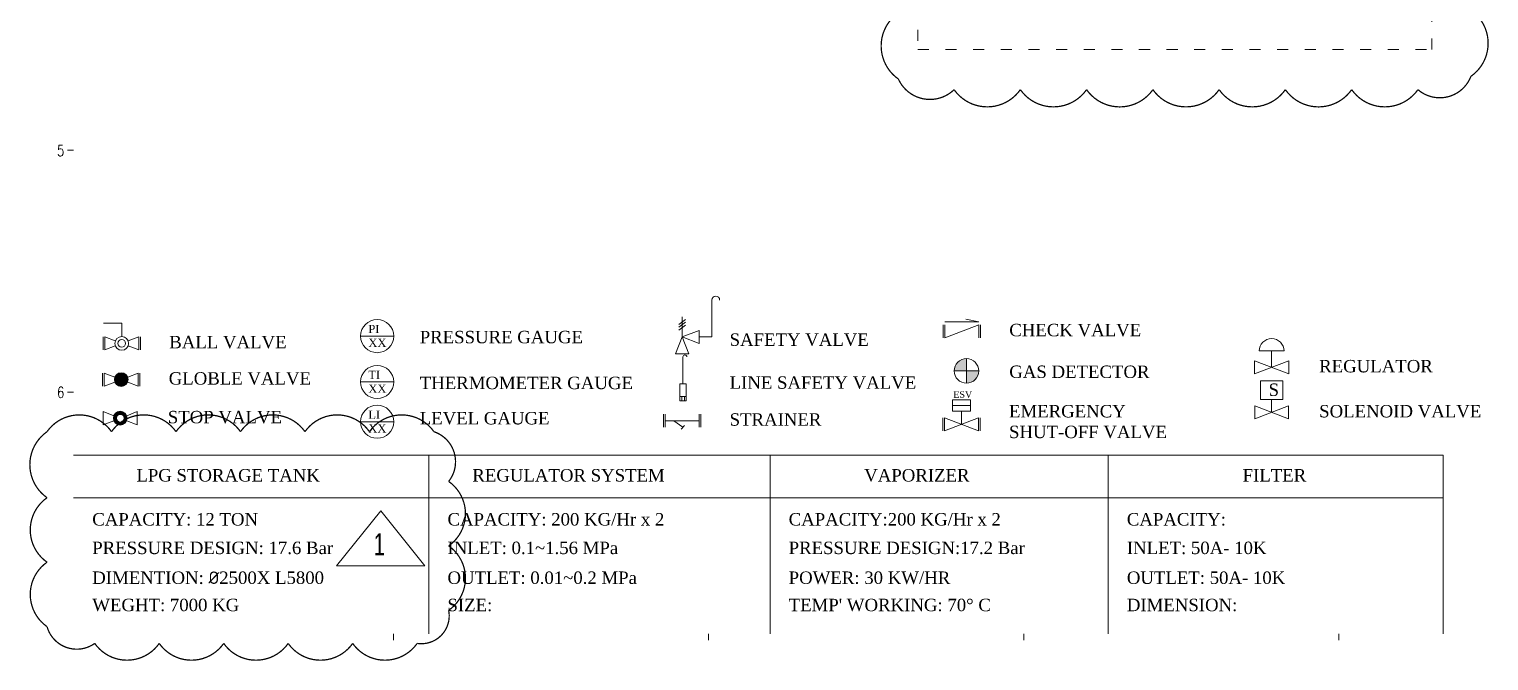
# Model space of a CAD drawing. Header units: inches. Extents: x 769 to 1086, y -873 to -669.
# Drawn here: x 769.3 to 927.8, y -872.6 to -804 of the extents above; entities that cross this region are included whole.
import ezdxf
from ezdxf.enums import TextEntityAlignment as Align

# ---------------------------------------------------------------- set-up
doc = ezdxf.new("R2010")
doc.units = ezdxf.units.IN
doc.header["$MEASUREMENT"] = 0
doc.linetypes.add('ACAD_ISO03W100', pattern=[30, 12, -18])
doc.layers.get('0').update_dxf_attribs({"lineweight": 5})
doc.layers.add('TEXT', color=1, linetype='Continuous', lineweight=5)
doc.layers.add('VALVE', color=7, linetype='Continuous', lineweight=5)
doc.styles.add('Arial', font='arial.ttf', dxfattribs={"height": 1.6})
doc.styles.get("Standard").update_dxf_attribs({"font": 'times.ttf'})
doc.styles.add('TBOX', font='romans.shx', dxfattribs={"width": 0.75})

# ---------------------------------------------------------------- blocks, each defined once
blk = doc.blocks.new('GLOBLE')
h = blk.add_hatch(color=256)
h.dxf.hatch_style = 1
h.paths.add_polyline_path([(840.92, -548.05, 1), (842.58, -548.05, 1)])
for p, q in [((839.5, -548.83), (839.5, -547.26)), ((839.7, -548.83), (839.7, -547.26)), ((839.7, -547.26), (840.98, -547.75)), ((843.8, -547.26), (842.53, -547.75)), ((843.8, -548.83), (843.8, -547.26)), ((844, -548.83), (844, -547.26)), ((840.98, -548.34), (839.7, -548.83)), ((842.53, -548.34), (843.8, -548.83))]:
    blk.add_line(p, q)
blk.add_circle((841.75, -548.05), 0.83)
blk = doc.blocks.new('BALL VV')
for p, q in [((151.6, 155.26), (151.6, 156.87)), ((151.6, 156.87), (153.79, 156.87)), ((149.35, 153.64), (149.35, 155.21)), ((149.55, 153.64), (149.55, 155.21)), ((149.55, 155.21), (150.83, 154.72)), ((153.65, 155.21), (152.38, 154.72)), ((153.65, 153.64), (153.65, 155.21)), ((153.85, 153.64), (153.85, 155.21)), ((150.83, 154.13), (149.55, 153.64)), ((152.38, 154.13), (153.65, 153.64))]:
    blk.add_line(p, q)
for radius in [0.83, 0.464]:
    blk.add_circle((151.6, 154.42), radius)
blk = doc.blocks.new('REGULATOR')
for p, q in [((157.47, 153.64), (157.47, 155.21)), ((157.47, 155.21), (161.58, 153.64)), ((161.58, 155.21), (157.47, 153.64)), ((158.02, 156.39), (161.03, 156.39)), ((159.52, 154.42), (159.52, 156.39)), ((161.58, 153.64), (161.58, 155.21))]:
    blk.add_line(p, q)
blk.add_arc((159.52, 156.39), 1.5, 0, 180)
blk = doc.blocks.new('SOLENOID VV')
for p, q in [((178.75, 155.98), (178.75, 158.24)), ((178.75, 158.24), (181.47, 158.24)), ((181.47, 155.98), (181.47, 158.24)), ((178.06, 153.64), (178.06, 155.21)), ((178.06, 155.21), (182.16, 153.64)), ((182.16, 155.21), (178.06, 153.64)), ((178.75, 155.98), (181.47, 155.98)), ((180.11, 154.42), (180.11, 155.98)), ((182.16, 153.64), (182.16, 155.21))]:
    blk.add_line(p, q)
at = {"insert": (179.74, 157.91), "char_height": 1.5, "attachment_point": 1}
blk.add_mtext_dynamic_manual_height_columns('S', width=1.0129, gutter_width=1, heights=[0], dxfattribs=at)
blk = doc.blocks.new('SAFETY VVVV')
at = {"layer": 'VALVE'}
for p, q in [((862.9, -470.89), (862.9, -466.44)), ((859.31, -470.89), (859.31, -468.45)), ((858.91, -469.39), (859.7, -468.77)), ((858.91, -469.72), (859.7, -469.1)), ((858.91, -470.07), (859.7, -469.46)), ((859.31, -470.89), (861.36, -470.1)), ((861.36, -470.1), (861.36, -471.68)), ((858.52, -472.94), (859.31, -470.89)), ((859.31, -470.89), (860.1, -472.94)), ((861.36, -471.68), (859.31, -470.89)), ((861.36, -470.89), (862.9, -470.89)), ((860.1, -472.94), (858.52, -472.94))]:
    blk.add_line(p, q, dxfattribs=at)
blk.add_arc((863.37, -466.44), 0.467, 0, 180, dxfattribs=at)
blk = doc.blocks.new('LINE SAFETY VVV')
at = {"layer": 'VALVE'}
blk.add_line((934.76, -526.66), (934.76, -523.41), dxfattribs=at)
for points in [[(934.37, -526.66), (935.16, -526.66), (935.16, -528.71), (934.37, -528.71)], [(934.37, -528.71), (935.16, -528.71), (935.16, -528.21), (934.37, -528.21)], [(934.61, -528.21), (934.93, -528.21), (934.93, -528.71), (934.61, -528.71)]]:
    blk.add_lwpolyline(points, close=True, dxfattribs=at)
blk.add_arc((935, -523.41), 0.233, 0, 180, dxfattribs=at)
blk = doc.blocks.new('STRAINER')
for p, q in [((825.68, -548.83), (825.68, -547.26)), ((825.88, -548.83), (825.88, -547.26)), ((829.99, -548.83), (829.99, -547.26)), ((830.19, -548.83), (830.19, -547.26)), ((829.99, -548.05), (825.88, -548.05)), ((826.92, -548.05), (828.01, -548.83)), ((827.8, -549.06), (828.2, -548.64))]:
    blk.add_line(p, q)
blk = doc.blocks.new('CHECK VALVE')
for p, q in [((832.17, -548.83), (832.17, -547.26)), ((836.47, -546.89), (832.37, -546.89)), ((832.37, -548.83), (832.37, -547.26)), ((836.47, -547.26), (832.37, -548.83)), ((836.47, -546.89), (834.92, -546.58)), ((836.47, -548.83), (836.47, -547.26)), ((836.67, -548.83), (836.67, -547.26))]:
    blk.add_line(p, q)
blk = doc.blocks.new('GAS ALARM')
h = blk.add_hatch(color=3)
h.paths.add_polyline_path([(844.78, -506.2), (846.25, -506.2), (846.25, -504.72, 0.414214)])
h.paths.add_polyline_path([(847.73, -506.2), (846.25, -506.2), (846.25, -507.67, 0.414214)])
for p, q in [((846.25, -504.72), (846.25, -507.67)), ((844.78, -506.2), (847.73, -506.2))]:
    blk.add_line(p, q)
blk.add_circle((846.25, -506.2), 1.48)
blk = doc.blocks.new('ESV')
for p, q in [((922.73, -504.32), (922.73, -502.96)), ((922.73, -502.96), (924.92, -502.96)), ((922.73, -503.64), (924.92, -503.64)), ((924.92, -504.32), (924.92, -502.96)), ((921.58, -506.72), (921.58, -505.14)), ((921.78, -506.72), (921.78, -505.14)), ((921.78, -505.14), (925.88, -506.72)), ((925.88, -505.14), (921.78, -506.72)), ((922.73, -504.32), (924.92, -504.32)), ((923.83, -505.93), (923.83, -504.32)), ((925.88, -506.72), (925.88, -505.14)), ((926.08, -506.72), (926.08, -505.14))]:
    blk.add_line(p, q)
at = {"insert": (922.84, -501.93), "char_height": 0.8, "attachment_point": 1}
blk.add_mtext_dynamic_manual_height_columns('ESV', width=0.6359, gutter_width=1, heights=[0], dxfattribs=at)
blk = doc.blocks.new('STOP VV')
at = {"layer": 'VALVE'}
h = blk.add_hatch(color=256, dxfattribs=at)
h.dxf.hatch_style = 1
h.paths.add_polyline_path([(1002.34, -533.21, 1), (1004, -533.21, 1)])
h.paths.add_polyline_path([(1003.64, -533.21, -1), (1002.71, -533.21, -1)], flags=16)
for p, q in [((1001.12, -534), (1001.12, -532.42)), ((1001.12, -532.42), (1002.4, -532.91)), ((1002.4, -533.51), (1001.12, -534)), ((1005.22, -532.42), (1003.95, -532.91)), ((1003.95, -533.51), (1005.22, -534)), ((1005.22, -534), (1005.22, -532.42))]:
    blk.add_line(p, q)
for radius in [0.83, 0.464]:
    blk.add_circle((1003.17, -533.21), radius)

msp = doc.modelspace()

# ---------------------------------------------------------------- linework, layer by layer
at = {"linetype": 'Continuous'}
for p, q in [((774.15, -817.17), (773.47, -817.17)), ((774.15, -843.43), (773.47, -843.43)), ((808.87, -869.68), (808.87, -870.36)), ((843.08, -869.68), (843.08, -870.36)), ((877.29, -869.68), (877.29, -870.36)), ((911.5, -869.68), (911.5, -870.36))]:
    msp.add_line(p, q, dxfattribs=at)
for p, q in [((805.3, -837.34), (808.9, -837.34)), ((805.3, -842.32), (808.9, -842.32)), ((805.3, -846.64), (808.9, -846.64)), ((807.49, -856.31), (802.69, -862.3)), ((807.49, -856.31), (812.28, -862.3)), ((802.69, -862.3), (812.28, -862.3))]:
    msp.add_line(p, q)
at = {"const_width": 0.137}
for points in [[(863.68, -784.97, -0.520567), (870.87, -784.97, -0.520567), (878.07, -784.97, -0.520567), (885.26, -784.97, -0.520567), (892.45, -784.97, -0.520567), (899.65, -784.97, -0.520567), (906.84, -784.97, -0.520567), (914.04, -784.97, -0.520567), (921.23, -784.97, -0.520567), (925.83, -787.56, -0.520567), (925.83, -794.75, -0.520567), (925.83, -801.95, -0.520567), (925.83, -809.14, -0.520567), (920.08, -810.58, -0.520567), (912.89, -810.58, -0.520567), (905.69, -810.58, -0.520567), (898.5, -810.58, -0.520567), (891.31, -810.58, -0.520567), (884.11, -810.58, -0.520567), (876.92, -810.58, -0.520567), (869.73, -810.58, -0.520567), (863.68, -809.43, -0.520567), (863.68, -802.24, -0.520567), (863.68, -795.05, -0.520567)], [(771.26, -847.72, -0.520567), (778.26, -847.72, -0.520567), (785.26, -847.72, -0.520567), (792.26, -847.72, -0.520567), (799.26, -847.72, -0.520567), (806.26, -847.72, -0.520567), (813.26, -847.72, -0.520567), (814.86, -853.12, -0.520567), (814.86, -860.12, -0.520567), (814.86, -867.12, -0.520567), (811.44, -870.71, -0.520567), (804.44, -870.71, -0.520567), (797.44, -870.71, -0.520567), (790.44, -870.71, -0.520567), (783.44, -870.71, -0.520567), (776.44, -870.71, -0.520567), (771.26, -868.89, -0.520567), (771.26, -861.89, -0.520567), (771.26, -854.89, -0.520567)]]:
    msp.add_lwpolyline(points, format="xyb", close=True, dxfattribs=at)
at = {"color": 1, "linetype": 'ACAD_ISO03W100', "ltscale": 0.1}
msp.add_lwpolyline([(865.8, -806.23), (921.6, -806.23), (921.6, -789.09), (865.8, -789.09)], close=True, dxfattribs=at)
for centre in [(807.1, -837.34), (807.1, -842.32), (807.1, -846.64)]:
    msp.add_circle(centre, 1.8)
at = {"layer": 'TEXT'}
for p, q in [((922.82, -850.27), (774.15, -850.27)), ((812.71, -869.68), (812.71, -850.27)), ((849.75, -869.68), (849.75, -850.27)), ((886.46, -869.68), (886.46, -850.27)), ((922.82, -869.68), (922.82, -850.27)), ((922.82, -854.89), (774.15, -854.89))]:
    msp.add_line(p, q, dxfattribs=at)

# ---------------------------------------------------------------- block references
at = {"yscale": 0.8991838468795579, "zscale": 0.8991838468795579}
for name, p, xscale in [('BALL VV', (915.69, -976.98), -0.8991838468795579), ('CHECK VALVE', (120.27, -344.02), 0.8991838468795579), ('REGULATOR', (760.76, -979.58), 0.8991838468795579), ('GAS ALARM', (110.14, -385.95), 0.8991838468795579), ('GLOBLE', (22.43, -349.27), 0.8991838468795579), ('SOLENOID VV', (742.25, -984.48), 0.8991838468795579), ('ESV', (39.84, -392), 0.8991838468795579), ('STRAINER', (95.74, -353.73), 0.8991838468795579)]:
    msp.add_blockref(name, p, dxfattribs=dict(at, xscale=xscale))
at = {"layer": 'TEXT', "xscale": 0.8991838468795579, "yscale": 0.8991838468795579, "zscale": 0.8991838468795579}
msp.add_blockref('LINE SAFETY VVV', (-0.23, -368.95), dxfattribs=at)
at = {"layer": 'VALVE', "xscale": 0.8991838468795579, "yscale": 0.8991838468795579, "zscale": 0.8991838468795579}
for name, p in [('SAFETY VVVV', (67.53, -414.01)), ('STOP VV', (-122.82, -366.8))]:
    msp.add_blockref(name, p, dxfattribs=at)

# ---------------------------------------------------------------- texts
at = {"linetype": 'Continuous', "style": 'TBOX', "width": 0.75}
for s, p in [('5', (772.35, -817.8)), ('6', (772.35, -844.05))]:
    msp.add_text(s, height=1.2, dxfattribs=at).set_placement(p)
at = {"style": 'Arial', "width": 0.65}
msp.add_text('1', height=2.4, dxfattribs=at).set_placement((807.33, -861.15), align=Align.CENTER)
at = {"char_height": 0.899, "attachment_point": 1}
for s, insert in [('PI\\PXX', (806.14, -836.12)), ('TI\\PXX', (806.14, -841.1)), ('LI\\PXX', (806.14, -845.42))]:
    msp.add_mtext_dynamic_manual_height_columns(s, width=4.6482, gutter_width=1, heights=[0], dxfattribs=dict(at, insert=insert))
at = {"layer": 'TEXT', "attachment_point": 1}
for s, width, insert, char_height in [('CHECK VALVE', 17.8801, (875.72, -836.01), 1.3488), ('BALL VALVE', 18.833, (784.53, -837.32), 1.349), ('PRESSURE GAUGE', 24.315, (811.72, -836.77), 1.3488), ('SAFETY VALVE', 18.0939, (845.36, -837.05), 1.3488), ('GLOBLE VALVE', 17.4413, (784.47, -841.26), 1.3488), ('GAS DETECTOR', 17.6653, (875.72, -840.54), 1.3488), ('REGULATOR', 8.5013, (909.36, -839.93), 1.349), ('THERMOMETER GAUGE', 28.0826, (811.72, -841.75), 1.3488), ('LINE SAFETY VALVE', 23.1659, (845.36, -841.71), 1.3488), ('STOP VALVE', 18.833, (784.37, -845.46), 1.349), ('LEVEL GAUGE', 17.1894, (811.72, -845.58), 1.3488), ('STRAINER', 8.5013, (845.36, -845.72), 1.349), ('EMERGENCY SHUT-OFF VALVE', 18.833, (875.69, -844.82), 1.3488), ('SOLENOID VALVE', 21.227, (909.36, -844.82), 1.3488), ('LPG STORAGE TANK', 22.1877, (780.96, -851.78), 1.3488), ('REGULATOR SYSTEM', 25.145, (817.43, -851.78), 1.3488), ('VAPORIZER', 17.1894, (859.97, -851.78), 1.349), ('FILTER', 17.1894, (901.05, -851.78), 1.349), ('CAPACITY: 12 TON', 22.1877, (776.17, -856.56), 1.3488), ('\\A1;CAPACITY: 200 KG/Hr x 2', 32.0213, (814.73, -856.56), 1.3488), ('CAPACITY:200 KG/Hr x 2', 28.1964, (851.77, -856.56), 1.3488), ('CAPACITY:', 22.1877, (888.48, -856.56), 1.349), ('PRESSURE DESIGN: 17.6 Bar', 29.6753, (776.17, -859.66), 1.3488), ('INLET: 0.1~1.56 MPa', 22.1877, (814.73, -859.66), 1.3488), ('PRESSURE DESIGN:17.2 Bar', 31.1698, (851.77, -859.66), 1.3488), ('INLET: 50A- 10K', 22.1877, (888.48, -859.66), 1.3488), ('DIMENTION: {\\fISOCPEUR|b0|i0|c0|p34;%%C}2500X L5800', 28.4771, (776.17, -862.9), 1.3488), ('OUTLET: 0.01~0.2 MPa', 25.2449, (814.73, -862.9), 1.3488), ('\\A1;POWER: 30 KW/HR', 28.0437, (851.77, -862.9), 1.3488), ('OUTLET: 50A- 10K', 22.1877, (888.48, -862.9), 1.3488), ('WEGHT: 7000 KG', 22.1877, (776.17, -865.86), 1.3488), ('SIZE:', 22.1877, (814.73, -865.86), 1.349), ("\\A1;TEMP' WORKING: 70%%D C", 27.2867, (851.77, -865.86), 1.3488), ('DIMENSION:', 22.1877, (888.48, -865.86), 1.349)]:
    msp.add_mtext_dynamic_manual_height_columns(s, width=width, gutter_width=1, heights=[0], dxfattribs=dict(at, insert=insert, char_height=char_height))

doc.saveas('drawing.dxf')
